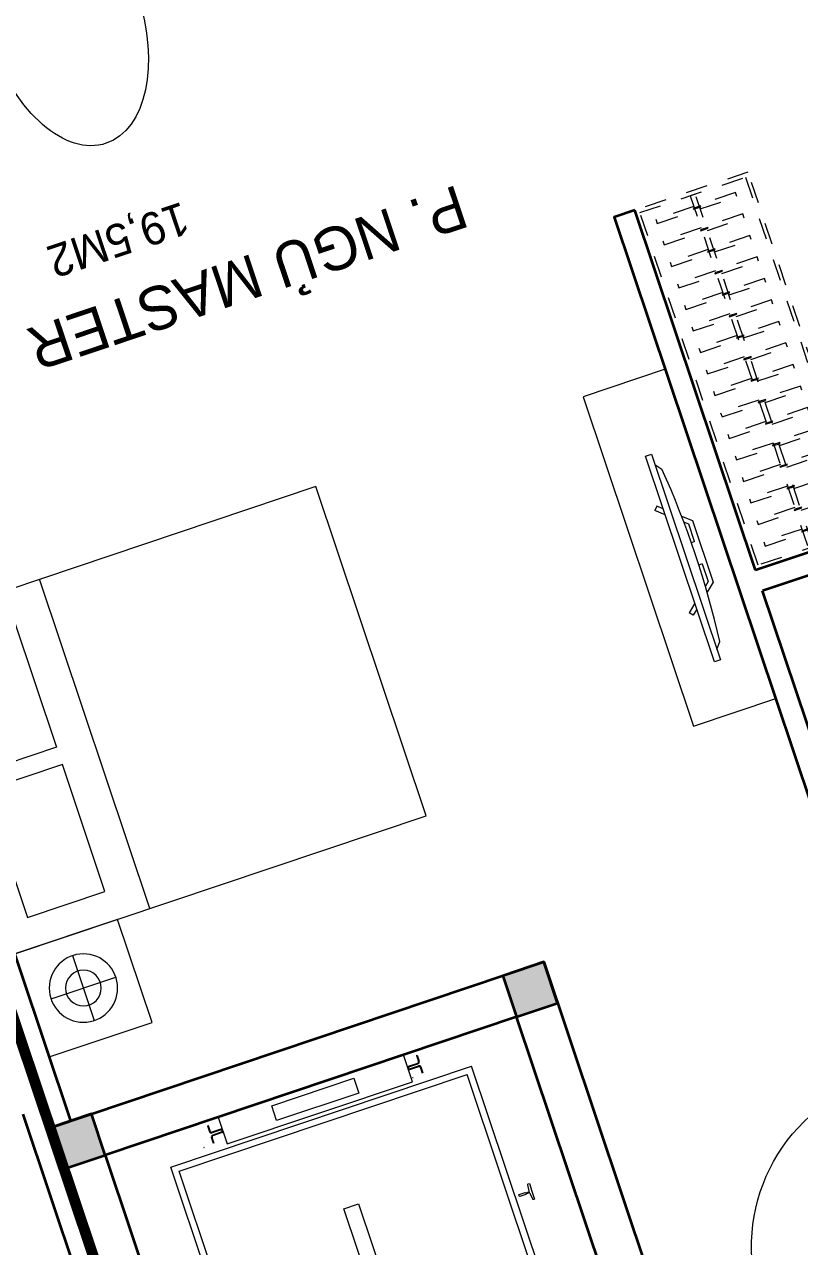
# Model space of a CAD drawing. Header units: metres. Extents: x 568332 to 569219, y 2065964 to 2066430.
# Drawn here: x 568493.06 to 568496.64, y 2066034.68 to 2066040.31 of the extents above; entities that cross this region are included whole.
import ezdxf

# ---------------------------------------------------------------- set-up
doc = ezdxf.new("R2010")
doc.units = ezdxf.units.M
for name, pattern in [('$AUDIT_BAD_LTYPE2', [0]), ('CENTER', [2, 1.25, -0.25, 0.25, -0.25]), ('HIDDEN', [0.375, 0.25, -0.125]), ('X-5M-G-MB PHONGNGU$0$HIDDEN2', [0.1875, 0.125, -0.0625])]:
    doc.linetypes.add(name, pattern=pattern)
doc.layers.get('0').update_dxf_attribs({"linetype": 'CONTINUOUS'})
doc.layers.get('DEFPOINTS').update_dxf_attribs({"linetype": 'CONTINUOUS'})
for name, color, linetype, lineweight in [('-CONCRETE', 1, 'CONTINUOUS', 35), ('-DOOR', 137, 'CONTINUOUS', 9), ('-FURNITURE', 46, 'CONTINUOUS', 9), ('-LINE2', 252, 'CONTINUOUS', 9), ('-WALL', 4, 'CONTINUOUS', 35), ('A-NET THAY', 125, 'CONTINUOUS', 18), ('TEXT25', 2, 'CONTINUOUS', 13)]:
    doc.layers.add(name, color=color, linetype=linetype, lineweight=lineweight)
for name, color, linetype in [('-RANH GIOI LO DAT', 12, 'CONTINUOUS'), ('12. NET DIM', 252, 'CONTINUOUS'), ('ChiaLo', 128, 'CENTER')]:
    doc.layers.add(name, color=color, linetype=linetype)
doc.styles.add('SVN_AVO_thuong', font='')
doc.styles.add('T1', font='', dxfattribs={"height": 200})
doc.styles.get('SVN_AVO_thuong').set_extended_font_data('SVN-Avo')
doc.styles.get('T1').set_extended_font_data('VNgeometric Light')

# ---------------------------------------------------------------- blocks, each defined once
blk = doc.blocks.new('M4-T3.1')
at = {"layer": '-RANH GIOI LO DAT', "linetype": 'HIDDEN', "ltscale": 10, "const_width": 50}
blk.add_lwpolyline([(460952.4807874031, 48541.1844884125), (466952.4570404572, 48541.18448841239), (466952.5060652128, 28541.20787442131), (460952.5298121587, 28541.20787442131)], close=True, dxfattribs=at)
at = {"layer": '-WALL'}
for p, q in [((466952.461943142, 46541.08445823907), (466952.4978117476, 31540.89404679024)), ((466852.4654399342, 39140.95837465422), (466852.812105303, 40941.36145902173))]:
    blk.add_line(p, q, dxfattribs=at)
blk = doc.blocks.new('Sink_Cicle')
blk.add_lwpolyline([(17.49999987077899, -50.00226151314564), (-17.49999987077899, -49.99773848685436), (-17.51615354442038, -252.2967581441626), (17.48384613892995, -252.3012811850058)], close=True)
blk.add_circle((0, -300), 17.5)
at = {"layer": 'DEFPOINTS'}
blk.add_line((0, -100), (0, 0), dxfattribs=at)
blk.add_wipeout([(17.499999870775355, -50.00226151314928), (-17.49999987078263, -49.99773848685436), (-17.516153544427652, -252.29675814416623), (17.48384613892631, -252.3012811850058)])
at = {"layer": '-FURNITURE', "linetype": 'Continuous'}
blk.add_ellipse((0, -300), major_axis=(-325, 0), ratio=0.5846153846153846, dxfattribs=at)
blk.add_line((-17.51421511289664, -237.2967582757119), (17.48578462866135, -237.3012813020032))
blk = doc.blocks.new('*U170')
at = {"ltscale": 300}
blk.add_lwpolyline([(0, 0), (1600.000000000029, 0), (1600.000000000029, -600), (0, -600)], close=True, dxfattribs=at)
blk.add_wipeout([(0, 7.275957614183426e-12), (1600.0000000000182, 7.275957614183426e-12), (1600.0000000000182, -600), (0, -600)], dxfattribs=at)
blk.add_blockref('Sink_Cicle', (800.0000000000146, 0), dxfattribs=at)
blk = doc.blocks.new('G1600')
for p, q in [((137477.0741823114, -212827.2147267315), (139077.0741823114, -212827.2147267327)), ((137227.6935681712, -213391.7193460799), (137227.6935681718, -213076.8871672568)), ((139326.4547964507, -213391.7193460799), (139326.4547964501, -213076.8871672568)), ((137385.1096575831, -213234.3032566686), (137070.2774787599, -213234.3032566681)), ((139169.0387070388, -213234.3032566686), (139483.870885862, -213234.3032566681))]:
    blk.add_line(p, q)
blk.add_lwpolyline([(137477.074182311, -213484.2147267315), (137477.0741823123, -211484.2147267315), (139077.0741823123, -211484.2147267327), (139077.074182311, -213484.2147267327), (137477.074182311, -213484.2147267315)])
for points in [[(136977.074182316, -213484.2147267311), (136977.0741823163, -212984.3917867657), (137477.0741823113, -212984.3917867661), (137477.074182311, -213484.2147267315)], [(137617.074182311, -213375.2147267316), (137617.0741823112, -212998.7147267316), (138234.5741823112, -212998.714726732), (138234.574182311, -213375.214726732)], [(138937.074182311, -213375.2147267325), (138937.0741823112, -212998.7147267325), (138319.5741823112, -212998.7147267321), (138319.574182311, -213375.2147267321)], [(139577.0741823059, -213484.2147267331), (139577.0741823062, -212984.3917867677), (139077.0741823113, -212984.3917867673), (139077.074182311, -213484.2147267327)]]:
    blk.add_lwpolyline(points, close=True)
for centre, radius in [((137227.6935681715, -213234.3032566684), 157.4160894116067), ((139326.4547964504, -213234.3032566684), 157.4160894116067), ((137227.6935681715, -213234.3032566684), 82.41608941160666), ((139326.4547964504, -213234.3032566684), 82.41608941160666)]:
    blk.add_circle(centre, radius)
blk = doc.blocks.new('XR.MB.LM123$0$tvi 1')
blk.add_lwpolyline([(28.54445810673496, -2.291926648467779e-10), (28.54445810673496, -999.9999999999964), (-7.275957614183426e-12, -1000), (0, 0)], close=True)
for points in [[(28.54445810680045, -50.31958968611434), (52.37372755713295, -80.86315460130209)], [(-24.09820395050338, -235.5599978379832), (-39.09879504836863, -251.7939635238108)], [(0, -284.7849796677438), (-39.09879504836863, -251.7939635238108)], [(0, -255.9952397129928), (-24.09820395050338, -235.5599978379832)], [(69.66229681991535, -315.0836646851385), (111.1934016081432, -350.2927865858655), (111.193401608034, -649.712917566063), (69.68611289083492, -684.9110379843005)], [(89.09002233762294, -445.7449799550195), (89.09002233762294, -359.9578938602899), (70.91298945683957, -344.6203678706661)], [(89.09002233762294, -445.7449799550195), (73.49991829216015, -445.7449799550232)], [(89.09002233768115, -554.2550200447404), (89.09002233773936, -640.0421061392371), (70.91298945678864, -655.3796321293303)], [(89.09002233768115, -554.2550200447404), (73.49991829216015, -554.2550200447404)], [(0, -715.2150203320198), (-39.09879504836863, -748.2060364759491)], [(-24.09820395050338, -764.4400021620095), (-39.09879504836863, -748.2060364759491)], [(0, -744.004760287), (-24.09820395050338, -764.4400021620095)], [(28.54445810674224, -949.680410313882), (52.37372755713295, -919.1368453984578)]]:
    blk.add_lwpolyline(points)
blk.add_arc((-4025.16618952866, -499.9999999999964), 4099.025185406737, 354.1310878512652, 5.868912148527433)
blk = doc.blocks.new('*U202')
at = {"linetype": 'X-5M-G-MB PHONGNGU$0$HIDDEN2'}
for points in [[(0, 600.0000000004657), (0, 0), (1908.953977397736, -6.690575783143753e-10), (1908.953977397736, 599.9999999997966)], [(1888.953977397736, 579.9996613717233), (1888.953977397736, 19.99966137172339), (20, 20.00000000046566), (20, 580.0000000004657)], [(1888.953977397736, 286.6991212948054), (1888.953977397736, 313.0991212947122), (20, 313.0991212953813), (19.99999859370291, 286.6991212952417)], [(113.7817614636733, 319.1750910408318), (109.4317788550979, 319.1750910408318), (109.4317788550979, 280.441767644881), (113.7817614636733, 280.441767644881)], [(227.7817614636733, 319.1750910407849), (223.4317788550979, 319.1750910407849), (223.4317788550979, 280.4417676448341), (227.7817614636733, 280.4417676448341)], [(341.7817614636733, 319.175091040738), (337.4317788550979, 319.175091040738), (337.4317788550979, 280.4417676447872), (341.7817614636733, 280.4417676447872)], [(455.7817614636733, 319.1750910406911), (451.4317788550979, 319.1750910406911), (451.4317788550979, 280.4417676447403), (455.7817614636733, 280.4417676447403)], [(569.7817614636733, 319.1750910406442), (565.431778855098, 319.1750910406442), (565.431778855098, 280.4417676446934), (569.7817614636733, 280.4417676446934)], [(683.7817614636733, 319.1750910405973), (679.431778855098, 319.1750910405973), (679.431778855098, 280.4417676446465), (683.7817614636733, 280.4417676446465)], [(797.7817614636733, 319.1750910405504), (793.431778855098, 319.1750910405504), (793.431778855098, 280.4417676445996), (797.7817614636733, 280.4417676445996)], [(911.7817614636733, 319.1750910405035), (907.431778855098, 319.1750910405035), (907.431778855098, 280.4417676445527), (911.7817614636733, 280.4417676445527)], [(1025.781761463673, 319.1750910404566), (1021.431778855098, 319.1750910404566), (1021.431778855098, 280.4417676445057), (1025.781761463673, 280.4417676445057)], [(1139.781761463673, 319.1750910404097), (1135.431778855098, 319.1750910404097), (1135.431778855098, 280.4417676444588), (1139.781761463673, 280.4417676444588)], [(1253.781761463673, 319.1750910403628), (1249.431778855098, 319.1750910403628), (1249.431778855098, 280.4417676444119), (1253.781761463673, 280.4417676444119)], [(1367.781761463673, 319.1750910403159), (1363.431778855098, 319.1750910403159), (1363.431778855098, 280.441767644365), (1367.781761463673, 280.441767644365)], [(1481.781761463673, 319.175091040269), (1477.431778855098, 319.175091040269), (1477.431778855098, 280.4417676443181), (1481.781761463673, 280.4417676443181)], [(1595.781761463673, 319.175091040222), (1591.431778855098, 319.175091040222), (1591.431778855098, 280.4417676442712), (1595.781761463673, 280.4417676442712)], [(1709.781761463673, 319.1750910401751), (1705.431778855098, 319.1750910401751), (1705.431778855098, 280.4417676442243), (1709.781761463673, 280.4417676442243)], [(1823.781761463673, 319.1750910401282), (1819.431778855098, 319.1750910401282), (1819.431778855098, 280.4417676441774), (1823.781761463673, 280.4417676441774)]]:
    blk.add_lwpolyline(points, close=True, dxfattribs=at)
for points in [[(122.2409142897814, 313.1103512093413), (122.2409142897814, 515.2497102723445), (100.1765458012815, 515.2497102723445), (100.1765458012815, 313.1103512093413)], [(236.2409142897814, 313.1103512092944), (236.2409142897814, 515.2497102722975), (214.1765458012815, 515.2497102722975), (214.1765458012815, 313.1103512092944)], [(350.2409142897814, 313.1103512092475), (350.2409142897814, 515.2497102722507), (328.1765458012815, 515.2497102722507), (328.1765458012815, 313.1103512092475)], [(464.2409142897814, 313.1103512092006), (464.2409142897814, 515.2497102722037), (442.1765458012815, 515.2497102722037), (442.1765458012815, 313.1103512092006)], [(578.2409142897814, 313.1103512091537), (578.2409142897814, 515.2497102721569), (556.1765458012815, 515.2497102721569), (556.1765458012815, 313.1103512091537)], [(692.2409142897814, 313.1103512091068), (692.2409142897814, 515.24971027211), (670.1765458012815, 515.24971027211), (670.1765458012815, 313.1103512091068)], [(806.2409142897814, 313.1103512090599), (806.2409142897814, 515.249710272063), (784.1765458012815, 515.249710272063), (784.1765458012815, 313.1103512090599)], [(920.2409142897814, 313.110351209013), (920.2409142897814, 515.2497102720162), (898.1765458012815, 515.2497102720162), (898.1765458012815, 313.110351209013)], [(1034.240914289781, 313.1103512089661), (1034.240914289781, 515.2497102719692), (1012.176545801281, 515.2497102719692), (1012.176545801281, 313.1103512089661)], [(1148.240914289781, 313.1103512089192), (1148.240914289781, 515.2497102719224), (1126.176545801281, 515.2497102719224), (1126.176545801281, 313.1103512089192)], [(1262.240914289781, 313.1103512088723), (1262.240914289781, 515.2497102718754), (1240.176545801281, 515.2497102718754), (1240.176545801281, 313.1103512088723)], [(1376.240914289781, 313.1103512088254), (1376.240914289781, 515.2497102718285), (1354.176545801281, 515.2497102718285), (1354.176545801281, 313.1103512088254)], [(1490.240914289781, 313.1103512087785), (1490.240914289781, 515.2497102717816), (1468.176545801281, 515.2497102717816), (1468.176545801281, 313.1103512087785)], [(1604.240914289781, 313.1103512087315), (1604.240914289781, 515.2497102717347), (1582.176545801281, 515.2497102717347), (1582.176545801281, 313.1103512087315)], [(1718.240914289781, 313.1103512086846), (1718.240914289781, 515.2497102716878), (1696.176545801281, 515.2497102716878), (1696.176545801281, 313.1103512086846)], [(1832.240914289781, 313.1103512086377), (1832.240914289781, 515.2497102716409), (1810.176545801281, 515.2497102716409), (1810.176545801281, 313.1103512086377)], [(100.1765458012815, 286.7103512094345), (100.1765458012815, 92.0852110228024), (122.2409142897814, 92.0852110228024), (122.2409142897814, 286.7103512094345)], [(214.1765458012815, 286.7103512093876), (214.1765458012815, 92.08521102275549), (236.2409142897814, 92.08521102275549), (236.2409142897814, 286.7103512093876)], [(328.1765458012815, 286.7103512093407), (328.1765458012815, 92.08521102270858), (350.2409142897814, 92.08521102270858), (350.2409142897814, 286.7103512093407)], [(442.1765458012815, 286.7103512092938), (442.1765458012815, 92.08521102266168), (464.2409142897814, 92.08521102266168), (464.2409142897814, 286.7103512092938)], [(556.1765458012815, 286.7103512092469), (556.1765458012815, 92.08521102261477), (578.2409142897814, 92.08521102261477), (578.2409142897814, 286.7103512092469)], [(670.1765458012815, 286.7103512092), (670.1765458012815, 92.08521102256786), (692.2409142897814, 92.08521102256786), (692.2409142897814, 286.7103512092)], [(784.1765458012815, 286.7103512091531), (784.1765458012815, 92.08521102252095), (806.2409142897814, 92.08521102252095), (806.2409142897814, 286.7103512091531)], [(898.1765458012815, 286.7103512091062), (898.1765458012815, 92.08521102247404), (920.2409142897814, 92.08521102247404), (920.2409142897814, 286.7103512091062)], [(1012.176545801281, 286.7103512090592), (1012.176545801281, 92.08521102242715), (1034.240914289781, 92.08521102242715), (1034.240914289781, 286.7103512090592)], [(1126.176545801281, 286.7103512090123), (1126.176545801281, 92.08521102238024), (1148.240914289781, 92.08521102238024), (1148.240914289781, 286.7103512090123)], [(1240.176545801281, 286.7103512089654), (1240.176545801281, 92.08521102233333), (1262.240914289781, 92.08521102233333), (1262.240914289781, 286.7103512089654)], [(1354.176545801281, 286.7103512089186), (1354.176545801281, 92.08521102228642), (1376.240914289781, 92.08521102228642), (1376.240914289781, 286.7103512089186)], [(1468.176545801281, 286.7103512088717), (1468.176545801281, 92.0852110222395), (1490.240914289781, 92.0852110222395), (1490.240914289781, 286.7103512088717)], [(1582.176545801281, 286.7103512088247), (1582.176545801281, 92.0852110221926), (1604.240914289781, 92.0852110221926), (1604.240914289781, 286.7103512088247)], [(1696.176545801281, 286.7103512087778), (1696.176545801281, 92.0852110221457), (1718.240914289781, 92.0852110221457), (1718.240914289781, 286.7103512087778)], [(1810.176545801281, 286.7103512087309), (1810.176545801281, 92.08521102209879), (1832.240914289781, 92.08521102209879), (1832.240914289781, 286.7103512087309)]]:
    blk.add_lwpolyline(points, dxfattribs=at)
blk = doc.blocks.new('A$C5347a30b')
at = {"layer": '-FURNITURE'}
blk.add_line((100.0000000175787, 1050), (800.0000000175787, 1050), dxfattribs=at)
for points in [[(0, 2100), (800, 2100), (800.0000000350992, 0), (3.509921953082085e-08, 0)], [(100, 1950), (800, 1950), (800.0000000350992, 150), (100.0000000350992, 150)]]:
    blk.add_lwpolyline(points, close=True, dxfattribs=at)
at = {"layer": '-FURNITURE', "extrusion": (0, 0, -1)}
blk.add_ellipse((1587.226858319598, 1165.922992747277), major_axis=(4.404122562681875e-13, 599.6610878558713), ratio=0.5899940615450747, dxfattribs=at)
blk = doc.blocks.new('*U149')
at = {"linetype": '$AUDIT_BAD_LTYPE2'}
for p, q in [((70, 100), (70, 699.9999999999982)), ((90, 699.9999999999982), (90, 100))]:
    blk.add_line(p, q, dxfattribs=at)
for points in [[(50, 699.9999999999982), (90, 699.9999999999982), (90, 799.9999999999982), (50, 799.9999999999982), (50, 699.9999999999982)], [(50, 702.9059272893337), (50, 100)], [(50, 100), (90, 100), (90, 0), (50, 0), (50, 100)]]:
    blk.add_lwpolyline(points)
for points in [[(118.2698876160139, 594.5156181119073), (118.2698876160139, 764.1349438079906), (90, 764.1349438079906), (90, 735.8650561920058), (112.6159100928053, 735.8650561920058), (112.6159100928053, 594.5156181119073)], [(0, 0), (50, 0), (50, -40), (60, -40), (60, -99.99999999999272), (0, -99.99999999999272)], [(899.9999999999982, 1.3252863207713e-28), (849.9999999999982, 1.3252863207713e-28), (849.9999999999982, -40.00000000000001), (839.9999999999982, -40.00000000000001), (839.9999999999982, -99.99999999999272), (899.9999999999982, -99.99999999999272)]]:
    blk.add_lwpolyline(points, close=True)
at = {"linetype": '$AUDIT_BAD_LTYPE2', "ltscale": 0.3}
blk.add_arc((50, 0), 799.9999999999982, 0, 90, dxfattribs=at)
blk = doc.blocks.new('X-5M-DH-2-CORE$0$A$C75E80C28')
at = {"layer": '-LINE2', "linetype": 'Continuous', "ltscale": 2}
for p, q in [((-510.0000099998433, -21.5000000000291), (-510.0000099998579, -50.60000000000582)), ((-506.8000099998899, -21.5000000000291), (-510.0000099998433, -21.5000000000291)), ((-506.8000099998899, -21.5000000000291), (-506.8000099999044, -50.60000000000582)), ((506.8000100001227, -21.5), (510.0000100000761, -21.5)), ((506.8000100001227, -21.5), (506.8000100001082, -50.59999999997672)), ((510.0000100000761, -21.5), (510.0000100000616, -50.59999999997672)), ((-556.8000102631631, -112.4999999912397), (-560.0000102631166, -112.4999999912397)), ((-510.0000099998579, -108.5000000000291), (-510.0000099998433, -79.39999999999418)), ((-506.8000099999044, -108.5000000000291), (-506.8000099998899, -79.39999999999418)), ((-456.2000100000296, -56.79999999998836), (-500.6000099999364, -56.80000000001746)), ((-456.2000100000441, -60), (-500.600009999951, -60.0000000000291)), ((-456.2000100000296, -70), (-500.6000099999364, -70.0000000000291)), ((-456.2000100000296, -73.19999999995343), (-500.6000099999364, -73.19999999998254)), ((-453.2000100000441, -63), (-453.2000100000296, -67)), ((-450.0000099998579, -63), (-450.0000099998433, -67)), ((450.0000100000616, -63), (450.0000100000761, -67)), ((453.200010000015, -63), (453.2000100000296, -67)), ((456.2000100000296, -56.79999999998836), (500.6000100000529, -56.79999999998836)), ((456.200010000015, -60), (500.6000100000383, -60)), ((456.2000100000296, -70), (500.6000100000529, -70)), ((456.2000100000296, -73.19999999995343), (500.6000100000529, -73.19999999995343)), ((456.800009736864, -112.4999999912397), (460.0000097368174, -112.4999999912397)), ((506.8000100001227, -108.5), (506.8000100001227, -79.39999999996508)), ((510.0000100000761, -108.5), (510.0000100000761, -79.39999999996508)), ((-731.0000002632733, -148.9999999649008), (730.9999997367267, -148.9999999649299)), ((-731.0000002698944, -1304.999999934109), (-731.0000002632733, -148.9999999649008)), ((730.9999997301056, -1304.999999934109), (730.9999997367267, -148.9999999649299)), ((-700.0000002632733, -178.9999999649008), (699.9999997367267, -178.9999999649299)), ((-700.0000002699089, -1224.999999934109), (-700.0000002632733, -178.9999999649008)), ((699.9999997300911, -1224.999999934109), (699.9999997367267, -178.9999999649299)), ((-700.0000002699089, -1224.999999934109), (-400.0000002699089, -1224.999999934138)), ((-400.0000002698944, -1304.999999934138), (-400.0000002699089, -1224.999999934138)), ((699.9999997300911, -1224.999999934109), (399.9999997300911, -1224.999999934109)), ((399.9999997301056, -1304.999999934109), (399.9999997300911, -1224.999999934109)), ((839.9999997301056, -1304.999999934109), (-840.0000002698944, -1304.999999934109)), ((-840.0000002698944, -1364.999999934109), (-840.0000002698944, -1304.999999934109)), ((424.9999997301056, -1308.999999934109), (-425.0000002698944, -1308.999999934109)), ((-425.0000002699089, -1342.999999934109), (-425.0000002698944, -1308.999999934109)), ((424.9999997300911, -1342.999999934109), (-425.0000002699089, -1342.999999934109)), ((-2.6989437174052e-07, -1308.999999934109), (-2.699089236557484e-07, -1342.999999934109)), ((424.9999997300911, -1342.999999934109), (424.9999997301056, -1308.999999934109)), ((839.9999997301056, -1364.999999934109), (839.9999997301056, -1304.999999934109)), ((839.9999997301056, -1364.999999934109), (-840.0000002698944, -1364.999999934109)), ((839.9999997301056, -1394.999999934109), (-840.0000002698944, -1394.999999934109)), ((-840.0000002698944, -1394.999999934109), (-840.0000002698944, -1454.999999934109)), ((429.9999997300911, -1405.999999934138), (-430.0000002699089, -1405.999999934109)), ((-430.0000002699089, -1405.999999934109), (-430.0000002698944, -1445.999999934109)), ((-2.699089236557484e-07, -1405.999999934109), (-2.6989437174052e-07, -1445.999999934109)), ((429.9999997300911, -1405.999999934138), (429.9999997301056, -1445.999999934138)), ((839.9999997301056, -1394.999999934109), (839.9999997301056, -1454.999999934109)), ((-840.0000002698944, -1454.999999934109), (-435.0000002698944, -1454.999999934109)), ((-435.0000002698944, -1449.999999934109), (-435.0000002699089, -1459.999999934109)), ((-435.0000002698944, -1449.999999934109), (-400.0000002698944, -1449.999999934138)), ((-435.0000002699089, -1459.999999934109), (-425.0000002699089, -1459.999999934109)), ((-433.4000002698012, -1451.599999934086), (-433.4000002698012, -1458.399999934074)), ((-433.4000002698012, -1451.599999934086), (-401.6000002697547, -1451.599999934086)), ((-433.4000002698012, -1458.399999934074), (-425.0000002698944, -1458.399999934074)), ((429.9999997301056, -1445.999999934138), (-430.0000002698944, -1445.999999934109)), ((-425.0000002698944, -1458.399999934074), (-425.0000002699089, -1459.999999934109)), ((-401.6000002697547, -1451.599999934086), (-401.6000002697256, -1498.399999934074)), ((399.9999997301056, -1449.999999934109), (-400.0000002698944, -1449.999999934138)), ((-400.0000002698944, -1449.999999934138), (-400.0000002698653, -1499.999999934138)), ((399.9999997301056, -1449.999999934109), (399.9999997301347, -1499.999999934109)), ((434.9999997301056, -1449.999999934109), (399.9999997301056, -1449.999999934109)), ((401.5999997301988, -1451.599999934086), (401.5999997302279, -1498.399999934074)), ((433.3999997302453, -1451.599999934086), (401.5999997301988, -1451.599999934086)), ((433.3999997302453, -1458.399999934074), (424.9999997301056, -1458.399999934074)), ((424.9999997301056, -1458.399999934074), (424.9999997301056, -1459.999999934109)), ((434.9999997301056, -1459.999999934109), (424.9999997301056, -1459.999999934109)), ((433.3999997302453, -1451.599999934086), (433.3999997302453, -1458.399999934074)), ((434.9999997301056, -1449.999999934109), (434.9999997301056, -1459.999999934109)), ((839.9999997301056, -1454.999999934109), (434.9999997301056, -1454.999999934109)), ((-435.0000002698653, -1489.999999934109), (-435.0000002698653, -1499.999999934109)), ((-435.0000002698653, -1489.999999934109), (-425.0000002698653, -1489.999999934109)), ((-435.0000002698653, -1499.999999934109), (-400.0000002698653, -1499.999999934138)), ((-433.4000002697721, -1491.599999934086), (-433.4000002697721, -1498.399999934074)), ((-433.4000002697721, -1491.599999934086), (-425.0000002698653, -1491.599999934086)), ((-433.4000002697721, -1498.399999934074), (-401.6000002697256, -1498.399999934074)), ((-425.0000002698653, -1489.999999934109), (-425.0000002698653, -1491.599999934086)), ((434.9999997301347, -1499.999999934109), (399.9999997301347, -1499.999999934109)), ((433.3999997302744, -1498.399999934074), (401.5999997302279, -1498.399999934074)), ((424.9999997301347, -1489.999999934109), (424.9999997301347, -1491.599999934086)), ((434.9999997301347, -1489.999999934109), (424.9999997301347, -1489.999999934109)), ((433.3999997302744, -1491.599999934086), (424.9999997301347, -1491.599999934086)), ((433.3999997302744, -1491.599999934086), (433.3999997302744, -1498.399999934074)), ((434.9999997301347, -1489.999999934109), (434.9999997301347, -1499.999999934109))]:
    blk.add_line(p, q, dxfattribs=at)
for points in [[(-450.0000000000146, 0), (-450, -130), (450, -130), (449.9999999999854, 0)], [(-200, -29), (200.0000000001164, -29), (200.0000000001164, -101), (-200, -101)], [(-36.0000002632587, -583.9999999649008), (35.9999997367413, -583.9999999649008), (35.99999973675585, -983.9999999649008), (-36.00000026324415, -983.9999999649008)]]:
    blk.add_lwpolyline(points, close=True, dxfattribs=at)
for points in [[(-780.0000002632587, -788.9999999649008), (-751.0000002632587, -788.9999999649299, 0.414213562373095), (-750.0000002632733, -787.9999999649008), (-750.0000002632587, -783.9999999649008), (-750.0000002632587, -779.9999999649008, 0.414213562373095), (-751.0000002632733, -778.9999999649299), (-780.0000002632733, -778.9999999649881, -0.2569775838576673), (-784.1207396915852, -781.9399999648449), (-797.9000002631656, -781.939999964874, -0.414213562373095), (-800.9000002631656, -778.939999964874), (-804.0000002632587, -749.4999999649008, 0.414213562373095), (-807.0000002632587, -746.4999999649008), (-812.0000002632587, -746.4999999649008), (-812.0000002632587, -783.9999999649008), (-812.0000002632587, -821.4999999649008), (-807.0000002632587, -821.4999999649008, 0.414213562373095), (-804.0000002632587, -818.4999999649008), (-800.9000002631656, -789.0599999648693, -0.414213562373095), (-797.9000002631656, -786.0599999648693), (-784.1207396915852, -786.0599999648402, -0.2569775838576673), (-780.0000002632587, -788.9999999647553)], [(779.9999997367413, -788.9999999649299), (750.9999997367413, -788.9999999649008, -0.414213562373095), (749.9999997367267, -787.9999999649299), (749.9999997367413, -783.9999999649299), (749.9999997367413, -779.9999999649299, -0.414213562373095), (750.9999997367267, -778.9999999649008), (779.9999997368432, -778.9999999650172, 0.2569775838576673), (784.1207391653006, -781.939999964874), (797.899999736881, -781.9399999648449, 0.414213562373095), (800.899999736881, -778.9399999648449), (803.9999997367413, -749.4999999649008, -0.414213562373095), (806.9999997367413, -746.4999999649008), (811.9999997367413, -746.4999999649008), (811.9999997367413, -783.9999999649008), (811.9999997367413, -821.4999999649008), (806.9999997367413, -821.4999999649008, -0.414213562373095), (803.9999997367413, -818.4999999649008), (800.899999736881, -789.0599999648402, 0.414213562373095), (797.899999736881, -786.0599999648402), (784.1207391653006, -786.0599999648693, 0.2569775838576672), (779.9999997368577, -788.9999999647844)]]:
    blk.add_lwpolyline(points, format="xyb", dxfattribs=at)
for centre, radius, start, end in [((-500.600009999951, -50.60000000000582), 9.400000000001475, 180, 270), ((-500.600009999951, -50.60000000000582), 6.200000000004374, 180, 270), ((500.6000100000383, -50.59999999997672), 6.200000000004374, 270, 0), ((500.6000100000383, -50.59999999997672), 9.400000000001475, 270, 0), ((-500.6000099999364, -79.39999999999418), 9.399999999997844, 90, 180), ((-500.6000099999364, -79.39999999999418), 6.19999999999734, 90, 180), ((-456.2000100000441, -63), 6.19999999999713, 0, 90), ((-456.2000100000441, -63), 3.000000000000045, 0, 90), ((-456.2000100000296, -67), 6.20000000000076, 270, 0), ((-456.2000100000296, -67), 2.999999999999834, 270, 0), ((456.200010000015, -63), 6.19999999999713, 90, 180), ((456.2000100000296, -67), 6.20000000000076, 180, 270), ((456.200010000015, -63), 3.000000000000045, 90, 180), ((456.2000100000296, -67), 2.999999999999834, 180, 270), ((500.6000100000529, -79.39999999996508), 9.399999999997844, 0, 90), ((500.6000100000529, -79.39999999996508), 6.19999999999734, 0, 90)]:
    blk.add_arc(centre, radius, start, end, dxfattribs=at)
blk = doc.blocks.new('A$C5C575821')
at = {"layer": '-CONCRETE'}
h = blk.add_hatch(color=256, dxfattribs=at)
h.dxf.hatch_style = 1
h.paths.add_polyline_path([(-0.00237559899687767, 200.0000000000146), (-0.00237559899687767, 1.455191522836685e-11), (199.9976244010031, 1.455191522836685e-11), (199.9976244010031, 200.0000000000146)])
blk.add_lwpolyline([(-0.00237559899687767, 1.455191522836685e-11), (199.9976244010031, 1.455191522836685e-11), (199.9976244010031, 200.0000000000146), (-0.00237559899687767, 200.0000000000146)], close=True, dxfattribs=at)
blk = doc.blocks.new('A$C2F1A053C')
at = {"layer": '-CONCRETE'}
blk.add_lwpolyline([(6499.865453684935, 10966.15166381401), (5899.736271882663, 10966.15166380518), (5899.736271882663, 9466.151663805176), (7899.994635556825, 9466.15166378771), (7899.994635556825, 10966.1516637877), (7299.865453684703, 10966.1516637437), (7299.865453719627, 11166.15166381401), (8099.994635556592, 11166.1516637877), (8099.994635556592, 9266.15166378771), (5699.736271882663, 9266.151663805176), (5699.736271882663, 11166.15166380518), (6499.865453719627, 11166.15166381401), (6499.865453684935, 10966.1516638841)], dxfattribs=at)
at = {"layer": '-FURNITURE'}
blk.add_lwpolyline([(4300.021727512823, 6855.300475757151), (4700.021727512823, 6855.300475757151), (4700.021727512823, 8455.300476108489), (4300.021727512823, 8455.300476108489)], close=True, dxfattribs=at)
at = {"layer": '-WALL'}
for p, q in [((8099.994635555428, 16566.27718451949), (8099.994635555428, 1566.277184519495)), ((7999.994635555195, 9266.151663805176), (7999.994635555195, 1766.277184519495)), ((3499.994635556592, 7866.151663799355), (4199.994635556592, 7866.151663799355)), ((4199.994635556592, 7866.151663799355), (4199.99463555566, 6116.277184519491))]:
    blk.add_line(p, q, dxfattribs=at)
at = {"layer": '-DOOR', "xscale": -1, "rotation": 180}
blk.add_blockref('*U149', (4399.99463556218, 11066.15166380518), dxfattribs=at)
at = {"layer": '-FURNITURE', "extrusion": (0, 0, -1), "zscale": -1, "rotation": 90.00000000000001}
blk.add_blockref('*U170', (-4199.994635556592, 7966.151663799355), dxfattribs=at)
at = {"layer": '-FURNITURE', "xscale": -1, "rotation": 90.00000000003533}
blk.add_blockref('G1600', (-205484.22009126, 145932.3746581148), dxfattribs=at)
at = {"layer": '-FURNITURE', "extrusion": (0, 0, -1), "xscale": -1, "rotation": 180.0036897224084}
blk.add_blockref('XR.MB.LM123$0$tvi 1', (-4513.924737391761, 7205.910622175361), dxfattribs=at)
at = {"layer": '-FURNITURE', "extrusion": (0, 0, -1), "xscale": -0.9166666666659741, "yscale": 0.9166666666659741, "zscale": -0.9166666666659741, "rotation": 90}
blk.add_blockref('*U202', (-3649.994635556592, 7866.151663799355), dxfattribs=at)
at = {"layer": '-FURNITURE', "xscale": -1}
blk.add_blockref('A$C5347a30b', (7999.994635567535, 3283.542655891775), dxfattribs=at)
at = {"layer": '-WALL', "rotation": 90.00000000000001}
for p in [(5899.736271882663, 9266.154039404159), (8099.994635556592, 9266.154039404159)]:
    blk.add_blockref('A$C5C575821', p, dxfattribs=at)
at = {"color": 2, "rotation": 180}
blk.add_blockref('X-5M-DH-2-CORE$0$A$C75E80C28', (6899.865453456528, 9466.151663796321), dxfattribs=at)
at = {"layer": 'TEXT25'}
for s, height, rotation, style, p in [('P. NGỦ MASTER', 200, 1.334028887356453e-08, 'SVN_AVO_thuong', (4937.482373550185, 5743.869291713414)), ('19,5M2', 150, 359.9999999933299, 'T1', (6166.320596573292, 5414.302275636608))]:
    blk.add_text(s, height=height, rotation=rotation, dxfattribs=dict(at, style=style)).set_placement(p)
at = {"layer": '-WALL'}
for p in [(4199.994635556592, 10666.15166379935), (3499.994635556592, 7966.151663799355)]:
    blk.add_line(p, (4199.994635556592, 7966.151663799355), dxfattribs=at)
blk.add_lwpolyline([(4199.99463555566, 6116.277184519491), (4299.99463555566, 6116.277184519491), (4299.994635556825, 11066.15166380518)], dxfattribs=at)

msp = doc.modelspace()

# ---------------------------------------------------------------- linework, layer by layer
at = {"layer": 'ChiaLo', "ltscale": 5}
msp.add_lwpolyline([(568489.77852109, 2066045.376768197), (568496.1416594745, 2066026.416006875)], dxfattribs=at)

# ---------------------------------------------------------------- next in the draw order: block references
at = {"layer": '12. NET DIM', "color": 2, "true_color": 0xf1eb1f, "xscale": -0.001, "yscale": 0.001, "zscale": 0.001, "rotation": 198.5514997324876}
msp.add_blockref('M4-T3.1', (568038.0075717884, 2065923.869955114), dxfattribs=at)

# ---------------------------------------------------------------- next in the draw order: block references
at = {"layer": 'A-NET THAY', "color": 2, "xscale": 0.001, "yscale": 0.001, "zscale": 0.001, "rotation": 198.551084662239}
msp.add_blockref('A$C2F1A053C', (568497.9121081237, 2066046.593769378), dxfattribs=at)

doc.saveas('drawing.dxf')
